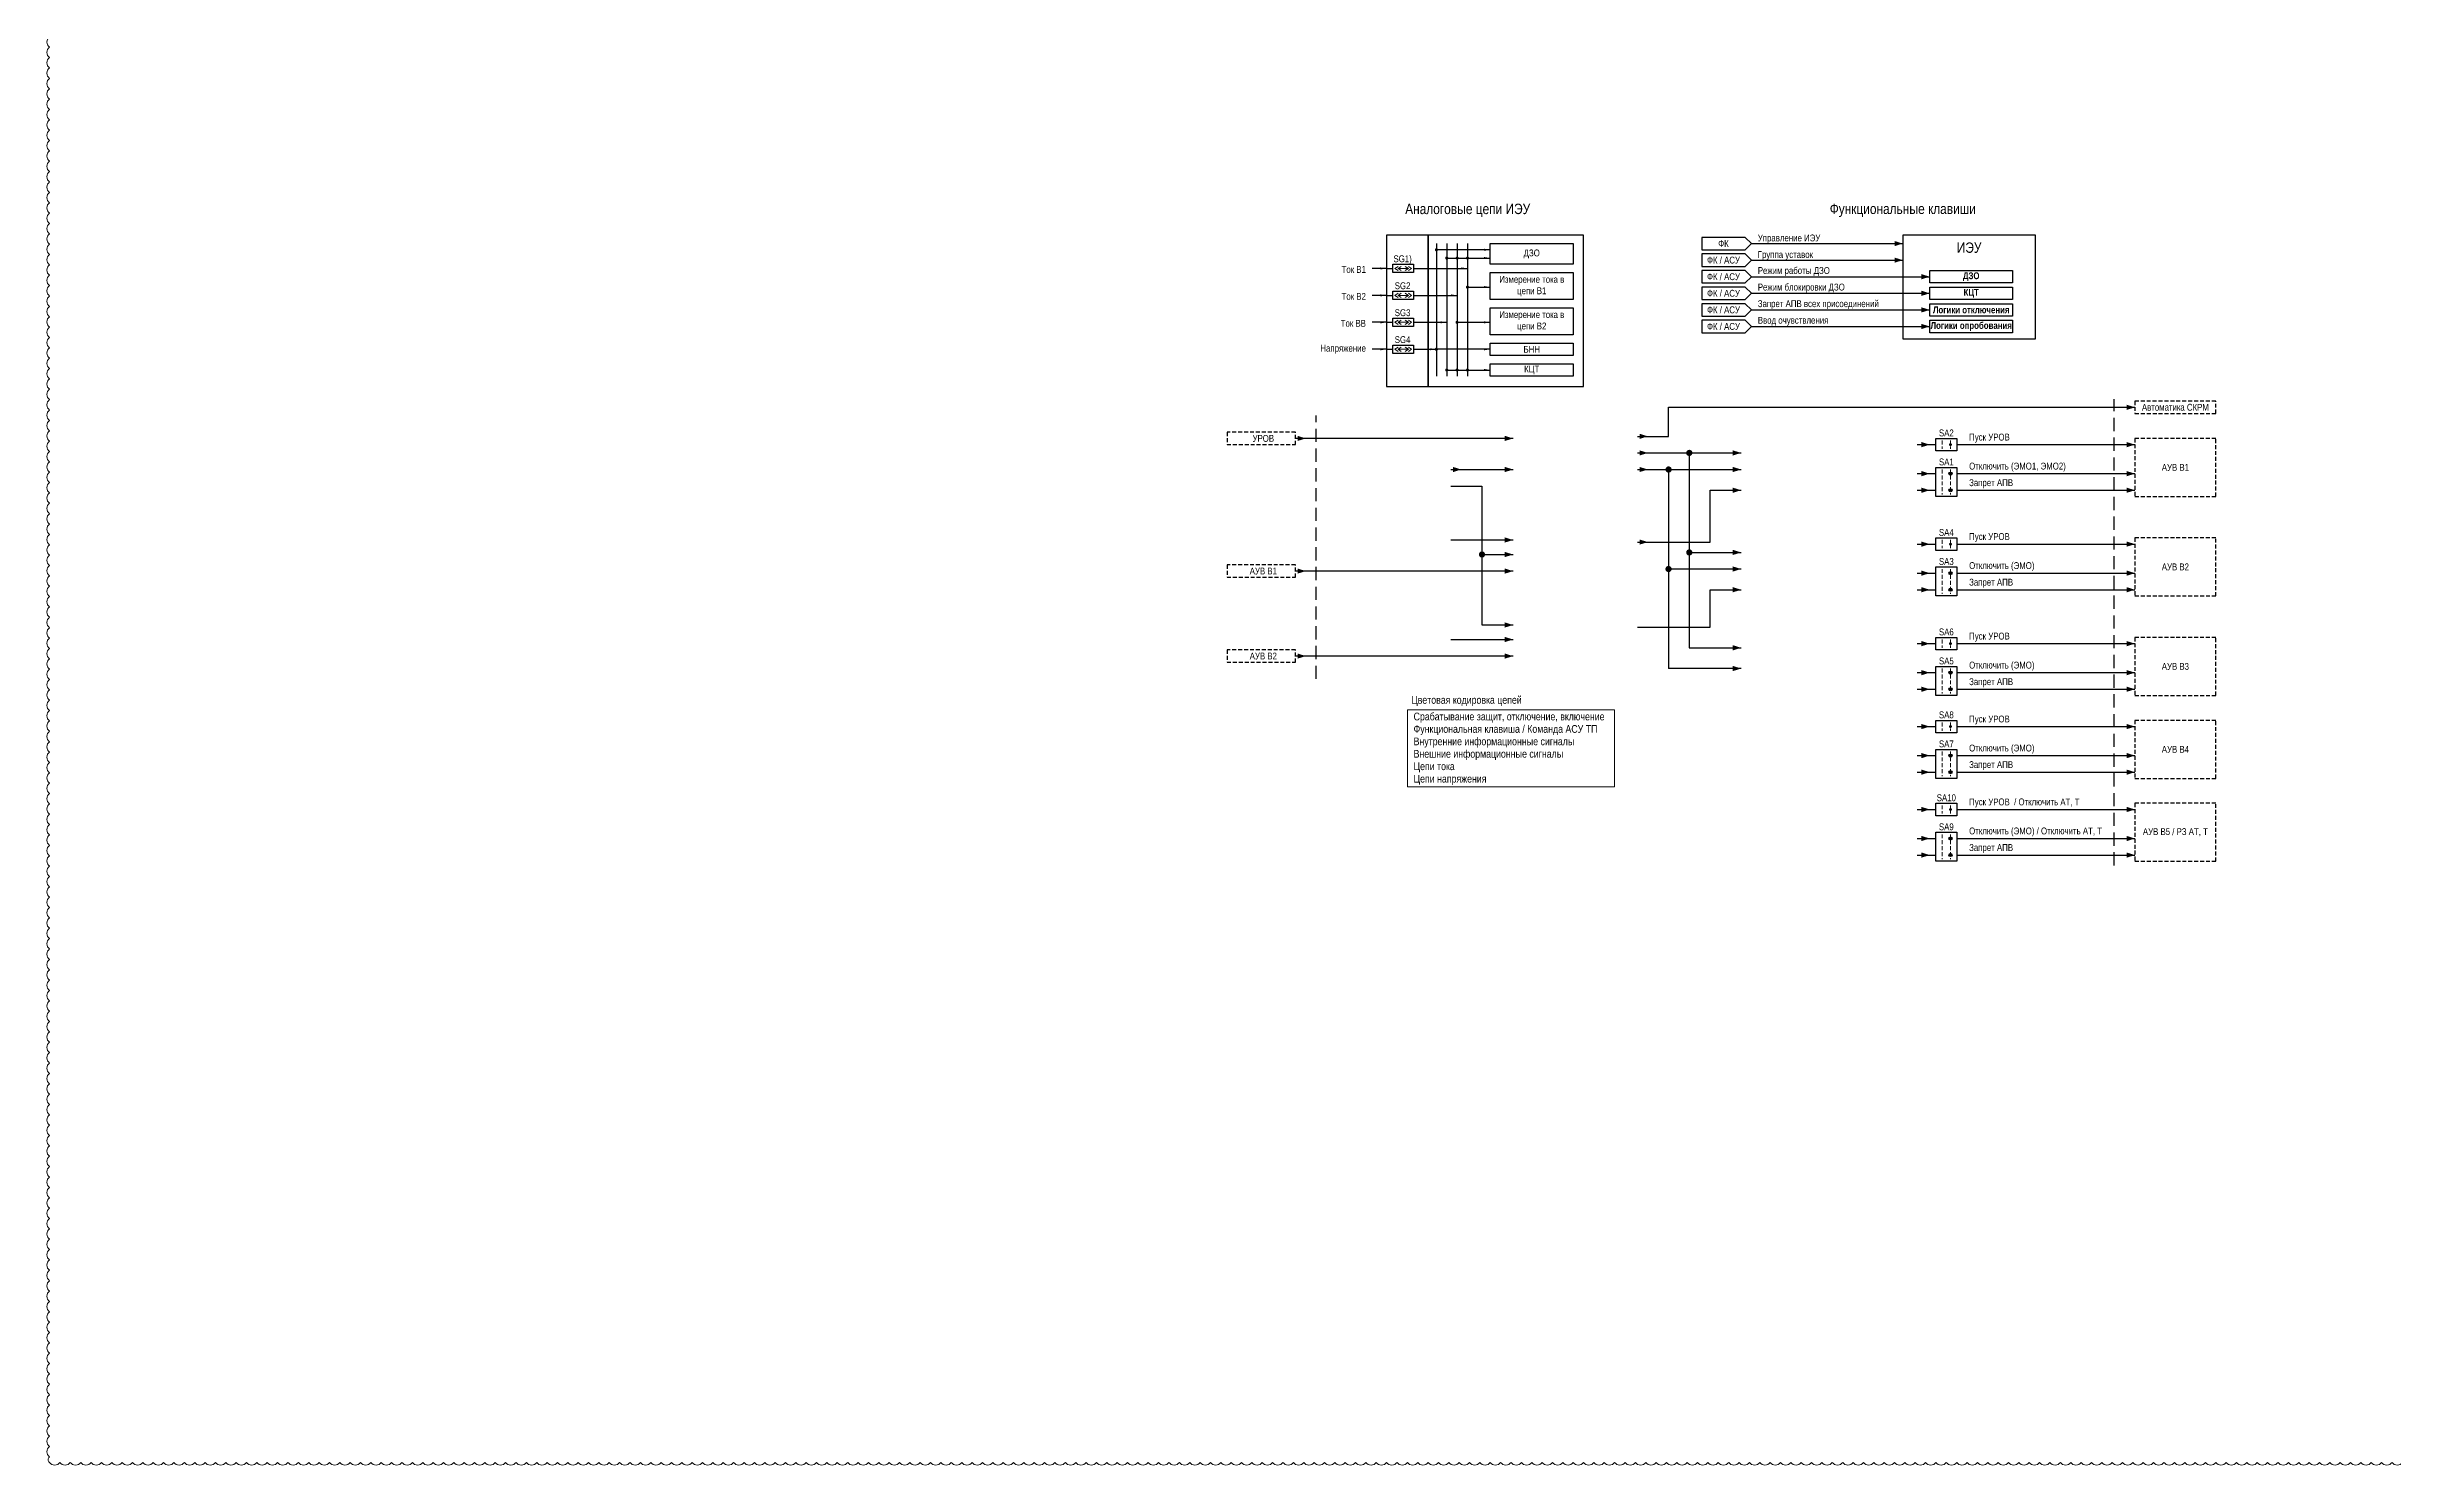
# Model space of a CAD drawing. Header units: millimetres. Extents: x 39198 to 51235, y 3901 to 12197.
# Drawn here: x 40373 to 41505, y 3901 to 4585 of the extents above; entities that cross this region are included whole.
import ezdxf
from ezdxf.enums import TextEntityAlignment as Align

# ---------------------------------------------------------------- set-up
doc = ezdxf.new("R2010")
doc.units = ezdxf.units.MM
doc.linetypes.add('штриховая2', pattern=[9.525, 6.35, -3.175])
doc.layers.add('Непечатный', color=253, linetype='Continuous', lineweight=0, plot=False)
for name, color, linetype, lineweight in [('Основная', 7, 'Continuous', 30), ('Отключение_включение', 1, 'Continuous', 30), ('Тонкая', 7, 'Continuous', 5), ('Цепи внешние', 84, 'Continuous', 30), ('Цепи внутренние', 5, 'Continuous', 30), ('Цепи ТН', 200, 'Continuous', 30), ('Цепи ТТ', 23, 'Continuous', 30), ('Цепь - ФК и АСУ', 132, 'Continuous', 30), ('Штриховая', 7, 'штриховая2', 20)]:
    doc.layers.add(name, color=color, linetype=linetype, lineweight=lineweight)
doc.styles.add('Narrow', font='ARIALN.TTF')

# ---------------------------------------------------------------- blocks, each defined once
blk = doc.blocks.new('Point')
at = {"layer": 'Основная', "color": 0, "const_width": 1.5}
blk.add_lwpolyline([(-0.75, 0, 1), (0.75, 0, 1)], format="xyb", close=True, dxfattribs=at)

msp = doc.modelspace()

# ---------------------------------------------------------------- hatches: boundary and pattern name
at = {"layer": 'Тонкая', "lineweight": 25, "ltscale": 0.25}
h = msp.add_hatch(color=256, dxfattribs=at)
edge = h.paths.add_edge_path()
edge.add_arc((41291, 4393), 0.75, 0, 360)
h = msp.add_hatch(color=256, dxfattribs=at)
edge = h.paths.add_edge_path()
edge.add_arc((41291, 4379), 0.75, 0, 360)
h = msp.add_hatch(color=256, dxfattribs=at)
edge = h.paths.add_edge_path()
edge.add_arc((41291, 4371), 0.75, 0, 360)
h = msp.add_hatch(color=256, dxfattribs=at)
edge = h.paths.add_edge_path()
edge.add_arc((41291, 4345), 0.75, 0, 360)
h = msp.add_hatch(color=256, dxfattribs=at)
edge = h.paths.add_edge_path()
edge.add_arc((41291, 4331), 0.75, 0, 360)
h = msp.add_hatch(color=256, dxfattribs=at)
edge = h.paths.add_edge_path()
edge.add_arc((41291, 4323), 0.75, 0, 360)
h = msp.add_hatch(color=256, dxfattribs=at)
edge = h.paths.add_edge_path()
edge.add_arc((41291, 4297), 0.75, 0, 360)
h = msp.add_hatch(color=256, dxfattribs=at)
edge = h.paths.add_edge_path()
edge.add_arc((41291, 4283), 0.75, 0, 360)
h = msp.add_hatch(color=256, dxfattribs=at)
edge = h.paths.add_edge_path()
edge.add_arc((41291, 4275), 0.75, 0, 360)
h = msp.add_hatch(color=256, dxfattribs=at)
edge = h.paths.add_edge_path()
edge.add_arc((41291, 4257), 0.75, 0, 360)
h = msp.add_hatch(color=256, dxfattribs=at)
edge = h.paths.add_edge_path()
edge.add_arc((41291, 4243), 0.75, 0, 360)
h = msp.add_hatch(color=256, dxfattribs=at)
edge = h.paths.add_edge_path()
edge.add_arc((41291, 4235), 0.75, 0, 360)
h = msp.add_hatch(color=256, dxfattribs=at)
edge = h.paths.add_edge_path()
edge.add_arc((41291, 4217), 0.75, 0, 360)
h = msp.add_hatch(color=256, dxfattribs=at)
edge = h.paths.add_edge_path()
edge.add_arc((41291, 4203), 0.75, 0, 360)
h = msp.add_hatch(color=256, dxfattribs=at)
edge = h.paths.add_edge_path()
edge.add_arc((41291, 4195), 0.75, 0, 360)

# ---------------------------------------------------------------- linework, layer by layer
at = {"layer": 'Непечатный', "color": 1}
msp.add_lwpolyline([(40374, 4589.7, 0.520567), (40374, 4584.7, 0.520567), (40374, 4579.7, 0.520567), (40374, 4574.7, 0.520567), (40374, 4569.7, 0.520567), (40374, 4564.7, 0.520567), (40374, 4559.7, 0.520567), (40374, 4554.7, 0.520567), (40374, 4549.7, 0.520567), (40374, 4544.7, 0.520567), (40374, 4539.7, 0.520567), (40374, 4534.7, 0.520567), (40374, 4529.7, 0.520567), (40374, 4524.7, 0.520567), (40374, 4519.7, 0.520567), (40374, 4514.7, 0.520567), (40374, 4509.7, 0.520567), (40374, 4504.7, 0.520567), (40374, 4499.7, 0.520567), (40374, 4494.7, 0.520567), (40374, 4489.7, 0.520567), (40374, 4484.7, 0.520567), (40374, 4479.7, 0.520567), (40374, 4474.7, 0.520567), (40374, 4469.7, 0.520567), (40374, 4464.7, 0.520567), (40374, 4459.7, 0.520567), (40374, 4454.7, 0.520567), (40374, 4449.7, 0.520567), (40374, 4444.7, 0.520567), (40374, 4439.7, 0.520567), (40374, 4434.7, 0.520567), (40374, 4429.7, 0.520567), (40374, 4424.7, 0.520567), (40374, 4419.7, 0.520567), (40374, 4414.7, 0.520567), (40374, 4409.7, 0.520567), (40374, 4404.7, 0.520567), (40374, 4399.7, 0.520567), (40374, 4394.7, 0.520567), (40374, 4389.7, 0.520567), (40374, 4384.7, 0.520567), (40374, 4379.7, 0.520567), (40374, 4374.7, 0.520567), (40374, 4369.7, 0.520567), (40374, 4364.7, 0.520567), (40374, 4359.7, 0.520567), (40374, 4354.7, 0.520567), (40374, 4349.7, 0.520567), (40374, 4344.7, 0.520567), (40374, 4339.7, 0.520567), (40374, 4334.7, 0.520567), (40374, 4329.7, 0.520567), (40374, 4324.7, 0.520567), (40374, 4319.7, 0.520567), (40374, 4314.7, 0.520567), (40374, 4309.7, 0.520567), (40374, 4304.7, 0.520567), (40374, 4299.7, 0.520567), (40374, 4294.7, 0.520567), (40374, 4289.7, 0.520567), (40374, 4284.7, 0.520567), (40374, 4279.7, 0.520567), (40374, 4274.7, 0.520567), (40374, 4269.7, 0.520567), (40374, 4264.7, 0.520567), (40374, 4259.7, 0.520567), (40374, 4254.7, 0.520567), (40374, 4249.7, 0.520567), (40374, 4244.7, 0.520567), (40374, 4239.7, 0.520567), (40374, 4234.7, 0.520567), (40374, 4229.7, 0.520567), (40374, 4224.7, 0.520567), (40374, 4219.7, 0.520567), (40374, 4214.7, 0.520567), (40374, 4209.7, 0.520567), (40374, 4204.7, 0.520567), (40374, 4199.7, 0.520567), (40374, 4194.7, 0.520567), (40374, 4189.7, 0.520567), (40374, 4184.7, 0.520567), (40374, 4179.7, 0.520567), (40374, 4174.7, 0.520567), (40374, 4169.7, 0.520567), (40374, 4164.7, 0.520567), (40374, 4159.7, 0.520567), (40374, 4154.7, 0.520567), (40374, 4149.7, 0.520567), (40374, 4144.7, 0.520567), (40374, 4139.7, 0.520567), (40374, 4134.7, 0.520567), (40374, 4129.7, 0.520567), (40374, 4124.7, 0.520567), (40374, 4119.7, 0.520567), (40374, 4114.7, 0.520567), (40374, 4109.7, 0.520567), (40374, 4104.7, 0.520567), (40374, 4099.7, 0.520567), (40374, 4094.7, 0.520567), (40374, 4089.7, 0.520567), (40374, 4084.7, 0.520567), (40374, 4079.7, 0.520567), (40374, 4074.7, 0.520567), (40374, 4069.7, 0.520567), (40374, 4064.7, 0.520567), (40374, 4059.7, 0.520567), (40374, 4054.7, 0.520567), (40374, 4049.7, 0.520567), (40374, 4044.7, 0.520567), (40374, 4039.7, 0.520567), (40374, 4034.7, 0.520567), (40374, 4029.7, 0.520567), (40374, 4024.7, 0.520567), (40374, 4019.7, 0.520567), (40374, 4014.7, 0.520567), (40374, 4009.7, 0.520567), (40374, 4004.7, 0.520567), (40374, 3999.7, 0.520567), (40374, 3994.7, 0.520567), (40374, 3989.7, 0.520567), (40374, 3984.7, 0.520567), (40374, 3979.7, 0.520567), (40374, 3974.7, 0.520567), (40374, 3969.7, 0.520567), (40374, 3964.7, 0.520567), (40374, 3959.7, 0.520567), (40374, 3954.7, 0.520567), (40374, 3949.7, 0.520567), (40374, 3944.7, 0.520567), (40374, 3939.7, 0.520567), (40374, 3934.7, 0.520567), (40374, 3929.7, 0.520567), (40374, 3924.7, 0.520567), (40374, 3919.7, 0.520567), (40374, 3914.7, 0.520567), (40374, 3909.7, 0.520567), (40374, 3904.7, 0.520567), (40374, 3902, 0.520567), (40379, 3902, 0.520567), (40384, 3902, 0.520567), (40389, 3902, 0.520567), (40394, 3902, 0.520567), (40399, 3902, 0.520567), (40404, 3902, 0.520567), (40409, 3902, 0.520567), (40414, 3902, 0.520567), (40419, 3902, 0.520567), (40424, 3902, 0.520567), (40429, 3902, 0.520567), (40434, 3902, 0.520567), (40439, 3902, 0.520567), (40444, 3902, 0.520567), (40449, 3902, 0.520567), (40454, 3902, 0.520567), (40459, 3902, 0.520567), (40464, 3902, 0.520567), (40469, 3902, 0.520567), (40474, 3902, 0.520567), (40479, 3902, 0.520567), (40484, 3902, 0.520567), (40489, 3902, 0.520567), (40494, 3902, 0.520567), (40499, 3902, 0.520567), (40504, 3902, 0.520567), (40509, 3902, 0.520567), (40514, 3902, 0.520567), (40519, 3902, 0.520567), (40524, 3902, 0.520567), (40529, 3902, 0.520567), (40534, 3902, 0.520567), (40539, 3902, 0.520567), (40544, 3902, 0.520567), (40549, 3902, 0.520567), (40554, 3902, 0.520567), (40559, 3902, 0.520567), (40564, 3902, 0.520567), (40569, 3902, 0.520567), (40574, 3902, 0.520567), (40579, 3902, 0.520567), (40584, 3902, 0.520567), (40589, 3902, 0.520567), (40594, 3902, 0.520567), (40599, 3902, 0.520567), (40604, 3902, 0.520567), (40609, 3902, 0.520567), (40614, 3902, 0.520567), (40619, 3902, 0.520567), (40624, 3902, 0.520567), (40629, 3902, 0.520567), (40634, 3902, 0.520567), (40639, 3902, 0.520567), (40644, 3902, 0.520567), (40649, 3902, 0.520567), (40654, 3902, 0.520567), (40659, 3902, 0.520567), (40664, 3902, 0.520567), (40669, 3902, 0.520567), (40674, 3902, 0.520567), (40679, 3902, 0.520567), (40684, 3902, 0.520567), (40689, 3902, 0.520567), (40694, 3902, 0.520567), (40699, 3902, 0.520567), (40704, 3902, 0.520567), (40709, 3902, 0.520567), (40714, 3902, 0.520567), (40719, 3902, 0.520567), (40724, 3902, 0.520567), (40729, 3902, 0.520567), (40734, 3902, 0.520567), (40739, 3902, 0.520567), (40744, 3902, 0.520567), (40749, 3902, 0.520567), (40754, 3902, 0.520567), (40759, 3902, 0.520567), (40764, 3902, 0.520567), (40769, 3902, 0.520567), (40774, 3902, 0.520567), (40779, 3902, 0.520567), (40784, 3902, 0.520567), (40789, 3902, 0.520567), (40794, 3902, 0.520567), (40799, 3902, 0.520567), (40804, 3902, 0.520567), (40809, 3902, 0.520567), (40814, 3902, 0.520567), (40819, 3902, 0.520567), (40824, 3902, 0.520567), (40829, 3902, 0.520567), (40834, 3902, 0.520567), (40839, 3902, 0.520567), (40844, 3902, 0.520567), (40849, 3902, 0.520567), (40854, 3902, 0.520567), (40859, 3902, 0.520567), (40864, 3902, 0.520567), (40869, 3902, 0.520567), (40874, 3902, 0.520567), (40879, 3902, 0.520567), (40884, 3902, 0.520567), (40889, 3902, 0.520567), (40894, 3902, 0.520567), (40899, 3902, 0.520567), (40904, 3902, 0.520567), (40909, 3902, 0.520567), (40914, 3902, 0.520567), (40919, 3902, 0.520567), (40924, 3902, 0.520567), (40929, 3902, 0.520567), (40934, 3902, 0.520567), (40939, 3902, 0.520567), (40944, 3902, 0.520567), (40949, 3902, 0.520567), (40954, 3902, 0.520567), (40959, 3902, 0.520567), (40964, 3902, 0.520567), (40969, 3902, 0.520567), (40974, 3902, 0.520567), (40979, 3902, 0.520567), (40984, 3902, 0.520567), (40989, 3902, 0.520567), (40994, 3902, 0.520567), (40999, 3902, 0.520567), (41004, 3902, 0.520567), (41009, 3902, 0.520567), (41014, 3902, 0.520567), (41019, 3902, 0.520567), (41024, 3902, 0.520567), (41029, 3902, 0.520567), (41034, 3902, 0.520567), (41039, 3902, 0.520567), (41044, 3902, 0.520567), (41049, 3902, 0.520567), (41054, 3902, 0.520567), (41059, 3902, 0.520567), (41064, 3902, 0.520567), (41069, 3902, 0.520567), (41074, 3902, 0.520567), (41079, 3902, 0.520567), (41084, 3902, 0.520567), (41089, 3902, 0.520567), (41094, 3902, 0.520567), (41099, 3902, 0.520567), (41104, 3902, 0.520567), (41109, 3902, 0.520567), (41114, 3902, 0.520567), (41119, 3902, 0.520567), (41124, 3902, 0.520567), (41129, 3902, 0.520567), (41134, 3902, 0.520567), (41139, 3902, 0.520567), (41144, 3902, 0.520567), (41149, 3902, 0.520567), (41154, 3902, 0.520567), (41159, 3902, 0.520567), (41164, 3902, 0.520567), (41169, 3902, 0.520567), (41174, 3902, 0.520567), (41179, 3902, 0.520567), (41184, 3902, 0.520567), (41189, 3902, 0.520567), (41194, 3902, 0.520567), (41199, 3902, 0.520567), (41204, 3902, 0.520567), (41209, 3902, 0.520567), (41214, 3902, 0.520567), (41219, 3902, 0.520567), (41224, 3902, 0.520567), (41229, 3902, 0.520567), (41234, 3902, 0.520567), (41239, 3902, 0.520567), (41244, 3902, 0.520567), (41249, 3902, 0.520567), (41254, 3902, 0.520567), (41259, 3902, 0.520567), (41264, 3902, 0.520567), (41269, 3902, 0.520567), (41274, 3902, 0.520567), (41279, 3902, 0.520567), (41284, 3902, 0.520567), (41289, 3902, 0.520567), (41294, 3902, 0.520567), (41299, 3902, 0.520567), (41304, 3902, 0.520567), (41309, 3902, 0.520567), (41314, 3902, 0.520567), (41319, 3902, 0.520567), (41324, 3902, 0.520567), (41329, 3902, 0.520567), (41334, 3902, 0.520567), (41339, 3902, 0.520567), (41344, 3902, 0.520567), (41349, 3902, 0.520567), (41354, 3902, 0.520567), (41359, 3902, 0.520567), (41364, 3902, 0.520567), (41369, 3902, 0.520567), (41374, 3902, 0.520567), (41379, 3902, 0.520567), (41384, 3902, 0.520567), (41389, 3902, 0.520567), (41394, 3902, 0.520567), (41399, 3902, 0.520567), (41404, 3902, 0.520567), (41409, 3902, 0.520567), (41414, 3902, 0.520567), (41419, 3902, 0.520567), (41424, 3902, 0.520567), (41429, 3902, 0.520567), (41434, 3902, 0.520567), (41439, 3902, 0.520567), (41444, 3902, 0.520567), (41449, 3902, 0.520567), (41454, 3902, 0.520567), (41459, 3902, 0.520567), (41464, 3902, 0.520567), (41469, 3902, 0.520567), (41474, 3902, 0.520567), (41479, 3902, 0.520567), (41484, 3902, 0.520567), (41489, 3902, 0.520567), (41494, 3902, 0.520567), (41499, 3902, 0.520567), (41504, 3902, 0.520567), (41509, 3902, 0.520567)], format="xyb", dxfattribs=at)
at = {"layer": 'Основная'}
for points in [[(41039, 4494), (41019, 4494), (41019, 4421), (41039, 4421)], [(41114, 4494), (41039, 4494), (41039, 4421), (41114, 4421)], [(41069, 4490), (41109, 4490), (41109, 4480), (41069, 4480)], [(41022, 4480), (41032, 4480), (41032, 4476), (41022, 4476)], [(41069, 4476), (41109, 4476), (41109, 4463), (41069, 4463)], [(41281, 4477), (41321, 4477), (41321, 4471), (41281, 4471)], [(41022, 4467), (41032, 4467), (41032, 4463), (41022, 4463)], [(41281, 4469), (41321, 4469), (41321, 4463), (41281, 4463)], [(41281, 4461), (41321, 4461), (41321, 4455), (41281, 4455)], [(41022, 4454), (41032, 4454), (41032, 4450), (41022, 4450)], [(41069, 4459), (41109, 4459), (41109, 4446), (41069, 4446)], [(41281, 4453), (41321, 4453), (41321, 4447), (41281, 4447)], [(41022, 4441), (41032, 4441), (41032, 4437), (41022, 4437)], [(41069, 4442), (41109, 4442), (41109, 4436), (41069, 4436)], [(41069, 4432), (41109, 4432), (41109, 4426), (41069, 4426)], [(41284, 4396), (41294, 4396), (41294, 4390), (41284, 4390)], [(41284, 4382), (41294, 4382), (41294, 4368), (41284, 4368)], [(41284, 4348), (41294, 4348), (41294, 4342), (41284, 4342)], [(41284, 4334), (41294, 4334), (41294, 4320), (41284, 4320)], [(41284, 4300), (41294, 4300), (41294, 4294), (41284, 4294)], [(41284, 4286), (41294, 4286), (41294, 4272), (41284, 4272)], [(41284, 4260), (41294, 4260), (41294, 4254), (41284, 4254)], [(41284, 4246), (41294, 4246), (41294, 4232), (41284, 4232)], [(41284, 4220), (41294, 4220), (41294, 4214), (41284, 4214)], [(41284, 4206), (41294, 4206), (41294, 4192), (41284, 4192)]]:
    msp.add_lwpolyline(points, close=True, dxfattribs=at)
at = {"layer": 'Основная', "ltscale": 0.3}
msp.add_lwpolyline([(41268, 4444), (41332, 4444), (41332, 4494), (41268, 4494)], close=True, dxfattribs=at)
at = {"layer": 'Отключение_включение'}
for p, q in [((41050, 4381), (41080, 4381)), ((41140, 4389), (41190, 4389)), ((41140, 4346), (41175, 4346)), ((41140, 4305), (41175, 4305))]:
    msp.add_line(p, q, dxfattribs=at)
at = {"layer": 'Отключение_включение', "ltscale": 0.3}
for p, q in [((41275, 4379), (41284, 4379)), ((41294, 4379), (41380, 4379)), ((41275, 4331), (41284, 4331)), ((41294, 4331), (41380, 4331)), ((41275, 4283), (41284, 4283)), ((41294, 4283), (41380, 4283)), ((41275, 4243), (41284, 4243)), ((41294, 4243), (41380, 4243)), ((41275, 4203), (41284, 4203)), ((41294, 4203), (41380, 4203))]:
    msp.add_line(p, q, dxfattribs=at)
at = {"layer": 'Отключение_включение'}
for points in [[(40980, 4396, 0, 2.5, 0), (40976, 4396, 0, 0, 0)], [(41080, 4396, 0, 2.5, 0), (41076, 4396, 0, 0, 0)], [(41055, 4381, 0, 2.5, 0), (41051, 4381, 0, 0, 0)], [(41080, 4381, 0, 2.5, 0), (41076, 4381, 0, 0, 0)], [(41145, 4389, 0, 2.5, 0), (41141, 4389, 0, 0, 0)], [(41190, 4389, 0, 2.5, 0), (41186, 4389, 0, 0, 0)], [(41190, 4371, 0, 2.5, 0), (41186, 4371, 0, 0, 0)], [(41145, 4346, 0, 2.5, 0), (41141, 4346, 0, 0, 0)], [(41190, 4341, 0, 2.5, 0), (41186, 4341, 0, 0, 0)], [(41190, 4323, 0, 2.5, 0), (41186, 4323, 0, 0, 0)], [(41190, 4295, 0, 2.5, 0), (41186, 4295, 0, 0, 0)]]:
    msp.add_lwpolyline(points, format="xyseb", dxfattribs=at)
for points in [[(41080, 4396), (40975, 4396)], [(41165, 4389), (41165, 4295)], [(41175, 4346), (41175, 4371)], [(41175, 4371), (41190, 4371)], [(41165, 4341), (41190, 4341)], [(41175, 4305), (41175, 4323)], [(41175, 4323), (41190, 4323)], [(41165, 4295), (41190, 4295)]]:
    msp.add_lwpolyline(points, dxfattribs=at)
at = {"layer": 'Отключение_включение', "ltscale": 0.3}
for points in [[(41281, 4379, 0, 2.5, 0), (41277, 4379, 0, 0, 0)], [(41380, 4379, 0, 2.5, 0), (41376, 4379, 0, 0, 0)], [(41281, 4331, 0, 2.5, 0), (41277, 4331, 0, 0, 0)], [(41380, 4331, 0, 2.5, 0), (41376, 4331, 0, 0, 0)], [(41281, 4283, 0, 2.5, 0), (41277, 4283, 0, 0, 0)], [(41380, 4283, 0, 2.5, 0), (41376, 4283, 0, 0, 0)], [(41281, 4243, 0, 2.5, 0), (41277, 4243, 0, 0, 0)], [(41380, 4243, 0, 2.5, 0), (41376, 4243, 0, 0, 0)], [(41281, 4203, 0, 2.5, 0), (41277, 4203, 0, 0, 0)], [(41380, 4203, 0, 2.5, 0), (41376, 4203, 0, 0, 0)]]:
    msp.add_lwpolyline(points, format="xyseb", dxfattribs=at)
at = {"layer": 'Тонкая', "ltscale": 0.25}
for p, q in [((41023, 4478), (41024.5, 4479)), ((41024.5, 4477), (41023, 4478)), ((41024.5, 4478), (41026, 4479)), ((41026, 4477), (41024.5, 4478)), ((41029.5, 4478), (41028, 4479)), ((41028, 4477), (41029.5, 4478)), ((41031, 4478), (41029.5, 4479)), ((41029.5, 4477), (41031, 4478)), ((41023, 4465), (41024.5, 4466)), ((41024.5, 4464), (41023, 4465)), ((41024.5, 4465), (41026, 4466)), ((41026, 4464), (41024.5, 4465)), ((41029.5, 4465), (41028, 4466)), ((41028, 4464), (41029.5, 4465)), ((41031, 4465), (41029.5, 4466)), ((41029.5, 4464), (41031, 4465)), ((41023, 4452), (41024.5, 4453)), ((41024.5, 4451), (41023, 4452)), ((41024.5, 4452), (41026, 4453)), ((41026, 4451), (41024.5, 4452)), ((41029.5, 4452), (41028, 4453)), ((41028, 4451), (41029.5, 4452)), ((41031, 4452), (41029.5, 4453)), ((41029.5, 4451), (41031, 4452)), ((41023, 4439), (41024.5, 4440)), ((41024.5, 4438), (41023, 4439)), ((41024.5, 4439), (41026, 4440)), ((41026, 4438), (41024.5, 4439)), ((41029.5, 4439), (41028, 4440)), ((41028, 4438), (41029.5, 4439)), ((41031, 4439), (41029.5, 4440)), ((41029.5, 4438), (41031, 4439))]:
    msp.add_line(p, q, dxfattribs=at)
at = {"layer": 'Тонкая'}
for p, q in [((41029.5, 4478), (41024.5, 4478)), ((41029.5, 4465), (41024.5, 4465)), ((41029.5, 4452), (41024.5, 4452)), ((41029.5, 4439), (41024.5, 4439))]:
    msp.add_line(p, q, dxfattribs=at)
at = {"layer": 'Тонкая', "ltscale": 0.3}
msp.add_lwpolyline([(41029, 4265), (41129, 4265), (41129, 4228), (41029, 4228)], close=True, dxfattribs=at)
at = {"layer": 'Тонкая', "lineweight": 25, "ltscale": 0.25}
for centre in [(41291, 4379), (41291, 4371), (41291, 4331), (41291, 4323), (41291, 4283), (41291, 4275), (41291, 4243), (41291, 4235), (41291, 4203), (41291, 4195)]:
    msp.add_circle(centre, 0.75, dxfattribs=at)
at = {"layer": 'Цепи внешние'}
for p, q in [((41275, 4393), (41284, 4393)), ((41294, 4393), (41380, 4393)), ((41275, 4345), (41284, 4345)), ((41294, 4345), (41380, 4345)), ((41275, 4297), (41284, 4297)), ((41294, 4297), (41380, 4297)), ((41275, 4257), (41284, 4257)), ((41294, 4257), (41380, 4257)), ((41275, 4217), (41284, 4217)), ((41294, 4217), (41380, 4217))]:
    msp.add_line(p, q, dxfattribs=at)
at = {"layer": 'Цепи внешние', "ltscale": 0.3}
for p, q in [((41275, 4371), (41284, 4371)), ((41294, 4371), (41380, 4371)), ((41275, 4323), (41284, 4323)), ((41294, 4323), (41380, 4323)), ((41275, 4275), (41284, 4275)), ((41294, 4275), (41380, 4275)), ((41275, 4235), (41284, 4235)), ((41294, 4235), (41380, 4235)), ((41275, 4195), (41284, 4195)), ((41294, 4195), (41380, 4195))]:
    msp.add_line(p, q, dxfattribs=at)
at = {"layer": 'Цепи внешние'}
for points in [[(41155, 4397), (41155, 4411)], [(41155, 4411), (41380, 4411)], [(41140, 4397), (41155, 4397)]]:
    msp.add_lwpolyline(points, dxfattribs=at)
for points in [[(41380, 4411, 0, 2.5, 0), (41376, 4411, 0, 0, 0)], [(41281, 4393, 0, 2.5, 0), (41277, 4393, 0, 0, 0)], [(41380, 4393, 0, 2.5, 0), (41376, 4393, 0, 0, 0)], [(41281, 4345, 0, 2.5, 0), (41277, 4345, 0, 0, 0)], [(41380, 4345, 0, 2.5, 0), (41376, 4345, 0, 0, 0)], [(41281, 4297, 0, 2.5, 0), (41277, 4297, 0, 0, 0)], [(41380, 4297, 0, 2.5, 0), (41376, 4297, 0, 0, 0)], [(41281, 4257, 0, 2.5, 0), (41277, 4257, 0, 0, 0)], [(41380, 4257, 0, 2.5, 0), (41376, 4257, 0, 0, 0)], [(41281, 4217, 0, 2.5, 0), (41277, 4217, 0, 0, 0)], [(41380, 4217, 0, 2.5, 0), (41376, 4217, 0, 0, 0)]]:
    msp.add_lwpolyline(points, format="xyseb", dxfattribs=at)
at = {"layer": 'Цепи внешние', "linetype": 'штриховая2', "ltscale": 0.3}
for points in [[(41419, 4414), (41380, 4414), (41380, 4408), (41419, 4408)], [(40975, 4399), (40942, 4399), (40942, 4393), (40975, 4393)], [(41419, 4396), (41380, 4396), (41380, 4368), (41419, 4368)], [(41419, 4348), (41380, 4348), (41380, 4320), (41419, 4320)], [(40975, 4335), (40942, 4335), (40942, 4329), (40975, 4329)], [(40975, 4294), (40942, 4294), (40942, 4288), (40975, 4288)], [(41419, 4300), (41380, 4300), (41380, 4272), (41419, 4272)], [(41419, 4260), (41380, 4260), (41380, 4232), (41419, 4232)], [(41419, 4220), (41380, 4220), (41380, 4192), (41419, 4192)]]:
    msp.add_lwpolyline(points, close=True, dxfattribs=at)
at = {"layer": 'Цепи внешние', "ltscale": 0.3}
for points in [[(41145, 4397, 0, 2.5, 0), (41141, 4397, 0, 0, 0)], [(41281, 4371, 0, 2.5, 0), (41277, 4371, 0, 0, 0)], [(41380, 4371, 0, 2.5, 0), (41376, 4371, 0, 0, 0)], [(40980, 4332, 0, 2.5, 0), (40976, 4332, 0, 0, 0)], [(41080, 4332, 0, 2.5, 0), (41076, 4332, 0, 0, 0)], [(41281, 4323, 0, 2.5, 0), (41277, 4323, 0, 0, 0)], [(41380, 4323, 0, 2.5, 0), (41376, 4323, 0, 0, 0)], [(40980, 4291, 0, 2.5, 0), (40976, 4291, 0, 0, 0)], [(41080, 4291, 0, 2.5, 0), (41076, 4291, 0, 0, 0)], [(41281, 4275, 0, 2.5, 0), (41277, 4275, 0, 0, 0)], [(41380, 4275, 0, 2.5, 0), (41376, 4275, 0, 0, 0)], [(41281, 4235, 0, 2.5, 0), (41277, 4235, 0, 0, 0)], [(41380, 4235, 0, 2.5, 0), (41376, 4235, 0, 0, 0)], [(41281, 4195, 0, 2.5, 0), (41277, 4195, 0, 0, 0)], [(41380, 4195, 0, 2.5, 0), (41376, 4195, 0, 0, 0)]]:
    msp.add_lwpolyline(points, format="xyseb", dxfattribs=at)
for points in [[(41080, 4332), (40975, 4332)], [(41080, 4291), (40975, 4291)]]:
    msp.add_lwpolyline(points, dxfattribs=at)
at = {"layer": 'Цепи внутренние'}
msp.add_line((41140, 4381), (41190, 4381), dxfattribs=at)
at = {"layer": 'Цепи внутренние', "ltscale": 0.3}
for p, q in [((41050, 4373), (41065, 4373)), ((41065, 4373), (41065, 4306)), ((41050, 4347), (41080, 4347)), ((41065, 4340), (41080, 4340)), ((41065, 4306), (41080, 4306)), ((41050, 4299), (41080, 4299))]:
    msp.add_line(p, q, dxfattribs=at)
at = {"layer": 'Цепи внутренние', "linetype": 'штриховая2'}
for points in [[(41370, 4190), (41370, 4415)], [(40985, 4280), (40985, 4407)]]:
    msp.add_lwpolyline(points, dxfattribs=at)
at = {"layer": 'Цепи внутренние'}
for points in [[(41145, 4381, 0, 2.5, 0), (41141, 4381, 0, 0, 0)], [(41190, 4381, 0, 2.5, 0), (41186, 4381, 0, 0, 0)], [(41190, 4333, 0, 2.5, 0), (41186, 4333, 0, 0, 0)], [(41190, 4285, 0, 2.5, 0), (41186, 4285, 0, 0, 0)]]:
    msp.add_lwpolyline(points, format="xyseb", dxfattribs=at)
for points in [[(41155, 4381), (41155, 4285)], [(41190, 4333), (41155, 4333)], [(41190, 4285), (41155, 4285)]]:
    msp.add_lwpolyline(points, dxfattribs=at)
at = {"layer": 'Цепи внутренние', "ltscale": 0.3}
for points in [[(41080, 4347, 0, 2.5, 0), (41076, 4347, 0, 0, 0)], [(41080, 4340, 0, 2.5, 0), (41076, 4340, 0, 0, 0)], [(41080, 4306, 0, 2.5, 0), (41076, 4306, 0, 0, 0)], [(41080, 4299, 0, 2.5, 0), (41076, 4299, 0, 0, 0)]]:
    msp.add_lwpolyline(points, format="xyseb", dxfattribs=at)
at = {"layer": 'Цепи ТН'}
for p, q in [((41069, 4487), (41043, 4487)), ((41032, 4439), (41043, 4439)), ((41069, 4439), (41043, 4439))]:
    msp.add_line(p, q, dxfattribs=at)
for points in [[(41043, 4490), (41043, 4426)], [(41019, 4439), (41012, 4439)], [(41019, 4439), (41022, 4439)]]:
    msp.add_lwpolyline(points, dxfattribs=at)
for points in [[(41069, 4487, 0, 1, 0), (41066, 4487, 0, 0, 0)], [(41019, 4439, 0, 1, 0), (41016, 4439, 0, 0, 0)], [(41043, 4439, 0, 1, 0), (41040, 4439, 0, 0, 0)], [(41069, 4439, 0, 1, 0), (41066, 4439, 0, 0, 0)]]:
    msp.add_lwpolyline(points, format="xyseb", dxfattribs=at)
at = {"layer": 'Цепи ТТ', "ltscale": 0.3}
msp.add_line((41032, 4465), (41053, 4465), dxfattribs=at)
at = {"layer": 'Цепи ТТ'}
msp.add_lwpolyline([(41048, 4490), (41048, 4426)], dxfattribs=at)
at = {"layer": 'Цепи ТТ', "ltscale": 0.3}
for points in [[(41048, 4483), (41069, 4483)], [(41053, 4490), (41053, 4426)], [(41058, 4490), (41058, 4426)], [(41019, 4478), (41012, 4478)], [(41019, 4478), (41022, 4478)], [(41032, 4478), (41058, 4478)], [(41019, 4465), (41012, 4465)], [(41019, 4465), (41022, 4465)], [(41058, 4469), (41069, 4469)], [(41019, 4452), (41012, 4452)], [(41019, 4452), (41022, 4452)], [(41032, 4452), (41048, 4452)], [(41053, 4452), (41069, 4452)], [(41048, 4429), (41069, 4429)]]:
    msp.add_lwpolyline(points, dxfattribs=at)
at = {"layer": 'Цепи ТТ'}
for points in [[(41069, 4483, 0, 1, 0), (41066, 4483, 0, 0, 0)], [(41019, 4478, 0, 1, 0), (41016, 4478, 0, 0, 0)], [(41058, 4478, 0, 1, 0), (41055, 4478, 0, 0, 0)], [(41019, 4465, 0, 1, 0), (41016, 4465, 0, 0, 0)], [(41053, 4465, 0, 1, 0), (41050, 4465, 0, 0, 0)], [(41069, 4469, 0, 1, 0), (41066, 4469, 0, 0, 0)], [(41019, 4452, 0, 1, 0), (41016, 4452, 0, 0, 0)], [(41048, 4452, 0, 1, 0), (41045, 4452, 0, 0, 0)], [(41069, 4452, 0, 1, 0), (41066, 4452, 0, 0, 0)], [(41069, 4429, 0, 1, 0), (41066, 4429, 0, 0, 0)]]:
    msp.add_lwpolyline(points, format="xyseb", dxfattribs=at)
at = {"layer": 'Цепь - ФК и АСУ', "ltscale": 0.3}
for points in [[(41195, 4490), (41192, 4493), (41171, 4493), (41171, 4487), (41192, 4487), (41195, 4490)], [(41195, 4482), (41192, 4485), (41171, 4485), (41171, 4479), (41192, 4479), (41195, 4482)], [(41195, 4474), (41192, 4477), (41171, 4477), (41171, 4471), (41192, 4471), (41195, 4474)], [(41195, 4466), (41192, 4469), (41171, 4469), (41171, 4463), (41192, 4463), (41195, 4466)], [(41195, 4458), (41192, 4461), (41171, 4461), (41171, 4455), (41192, 4455), (41195, 4458)], [(41195, 4450), (41192, 4453), (41171, 4453), (41171, 4447), (41192, 4447), (41195, 4450)]]:
    msp.add_lwpolyline(points, dxfattribs=at)
at = {"layer": 'Цепь - ФК и АСУ'}
for points in [[(41195, 4490), (41268, 4490)], [(41195, 4482), (41268, 4482)], [(41195, 4474), (41281, 4474), (41281, 4474), (41281, 4474)], [(41195, 4466), (41281, 4466), (41281, 4466), (41281, 4466)], [(41195, 4458), (41281, 4458), (41281, 4458), (41281, 4458)], [(41195, 4450), (41281, 4450), (41281, 4450), (41281, 4450)]]:
    msp.add_lwpolyline(points, dxfattribs=at)
at = {"layer": 'Цепь - ФК и АСУ', "ltscale": 0.3}
for points in [[(41268, 4490, 0, 2.5, 0), (41264, 4490, 0, 0, 0)], [(41268, 4482, 0, 2.5, 0), (41264, 4482, 0, 0, 0)], [(41281, 4474, 0, 2.5, 0), (41277, 4474, 0, 0, 0)], [(41281, 4466, 0, 2.5, 0), (41277, 4466, 0, 0, 0)], [(41281, 4458, 0, 2.5, 0), (41277, 4458, 0, 0, 0)], [(41281, 4450, 0, 2.5, 0), (41277, 4450, 0, 0, 0)]]:
    msp.add_lwpolyline(points, format="xyseb", dxfattribs=at)
at = {"layer": 'Штриховая', "ltscale": 0.3}
for p, q in [((41287, 4395), (41287, 4391)), ((41291, 4395), (41291, 4391)), ((41287, 4381), (41287, 4369)), ((41291, 4381), (41291, 4369)), ((41287, 4347), (41287, 4343)), ((41291, 4347), (41291, 4343)), ((41287, 4333), (41287, 4321)), ((41291, 4333), (41291, 4321)), ((41287, 4299), (41287, 4295)), ((41291, 4299), (41291, 4295)), ((41287, 4285), (41287, 4273)), ((41291, 4285), (41291, 4273)), ((41287, 4259), (41287, 4255)), ((41291, 4259), (41291, 4255)), ((41287, 4245), (41287, 4233)), ((41291, 4245), (41291, 4233)), ((41287, 4219), (41287, 4215)), ((41291, 4219), (41291, 4215)), ((41287, 4205), (41287, 4193)), ((41291, 4205), (41291, 4193))]:
    msp.add_line(p, q, dxfattribs=at)

# ---------------------------------------------------------------- block references
at = {"layer": 'Отключение_включение', "ltscale": 0.3}
for p in [(41165, 4389), (41165, 4341)]:
    msp.add_blockref('Point', p, dxfattribs=at)
at = {"layer": 'Цепи внутренние', "ltscale": 0.3}
for p in [(41155, 4381), (41065, 4340), (41155, 4333)]:
    msp.add_blockref('Point', p, dxfattribs=at)
at = {"layer": 'Цепи ТН', "xscale": 0.5, "yscale": 0.5, "zscale": 0.5}
for p in [(41043, 4487), (41043, 4439)]:
    msp.add_blockref('Point', p, dxfattribs=at)
at = {"layer": 'Цепи ТТ', "xscale": 0.5, "yscale": 0.5, "zscale": 0.5}
for p in [(41048, 4483), (41053, 4483), (41058, 4483), (41058, 4469), (41053, 4452), (41048, 4429), (41053, 4429), (41058, 4429)]:
    msp.add_blockref('Point', p, dxfattribs=at)

# ---------------------------------------------------------------- texts
at = {"layer": 'Основная', "style": 'Narrow'}
for s, height, p in [('SG1)', 3.3, (41026.7, 4481)), ('SG2', 3.3, (41026.7, 4468)), ('SG3', 3.3, (41026.7, 4455)), ('SG4', 3.3, (41026.7, 4442)), ('SA2', 3.3, (41289, 4397)), ('SA1', 3.3, (41289, 4383)), ('SA4', 3.3, (41289, 4349)), ('SA3', 3.3, (41289, 4335)), ('SA6', 3.3, (41289, 4301)), ('SA5', 3.3, (41289, 4287)), ('Цветовая кодировка цепей', 3.7, (41057.5, 4268)), ('SA8', 3.3, (41289, 4261)), ('SA7', 3.3, (41289, 4247)), ('SA10', 3.3, (41289, 4221)), ('SA9', 3.3, (41289, 4207))]:
    msp.add_text(s, height=height, dxfattribs=at).set_placement(p, align=Align.CENTER)
for s, insert, char_height, width, attachment_point in [('Аналоговые цепи ИЭУ', (41058.1, 4506), 5, 144.115, 5), ('Функциональные клавиши', (41268, 4506), 5, 188.231, 5), (' Управление ИЭУ', (41197, 4492.2), 3.3, 71.498, 4), ('ДЗО', (41089, 4485), 3.3, 40, 5), ('ФК / АСУ', (41181.5, 4482), 3.3, 21, 5), ('ФК', (41181.5, 4490), 3.3, 21, 5), (' Группа уставок', (41197, 4484.2), 3.3, 71, 4), ('ИЭУ', (41300, 4488), 5, 64, 5), ('Ток В1', (41009, 4477.5), 3.3, 77.842, 6), ('{\\C0;Измерение }тока в цепи В1', (41089, 4469.5), 3.3, 40, 5), ('ФК / АСУ', (41181.5, 4474), 3.3, 21, 5), (' Режим работы ДЗО', (41197, 4476.5), 3.3, 71.498, 4), (' Режим блокировки ДЗО', (41197, 4468.5), 3.3, 99.31, 4), ('{\\fArial Narrow|b1|i0|c204|p34;\\C0;ДЗО}', (41301, 4474), 3.3, 40, 5), ('Ток В2', (41009, 4464.5), 3.3, 77.842, 6), ('ФК / АСУ', (41181.5, 4466), 3.3, 21, 5), ('ФК / АСУ', (41181.5, 4458), 3.3, 21, 5), (' Запрет АПВ всех присоединений', (41197, 4460.5), 3.3, 71.498, 4), ('{\\fArial Narrow|b1|i0|c204|p34;\\C0;Логики отключения}', (41301, 4458), 3.3, 40, 5), ('{\\fArial Narrow|b1|i0|c204|p34;\\C0;КЦТ}', (41301, 4466), 3.3, 40, 5), ('Ток ВВ', (41009, 4451.5), 3.3, 77.842, 6), ('{\\C0;Измерение }тока в цепи В2', (41089, 4452.5), 3.3, 40, 5), ('ФК / АСУ', (41181.5, 4450), 3.3, 21, 5), (' Ввод очувствления', (41197, 4452.5), 3.3, 71.498, 4), ('{\\fArial Narrow|b1|i0|c204|p34;\\C0;Логики опробования}', (41301, 4450), 3.3, 40, 5), ('Напряжение', (41009, 4439), 3.3, 70.263, 6), ('БНН', (41089, 4439), 3.3, 40, 5), ('КЦТ', (41089, 4429), 3.3, 40, 5), ('Автоматика СКРМ', (41399.5, 4411), 3.3, 39, 5), ('УРОВ ', (40959.5, 4396), 3.3, 39.46, 5), ('{\\C0;Пуск УРОВ}', (41300, 4394), 3.3, 71, 7), ('{\\C0;Отключить }(ЭМО1, ЭМО{\\C0;2)}', (41300, 4380), 3.3, 71, 7), ('АУВ В1', (41399.5, 4382), 3.3, 39, 5), ('{\\C0;Запрет АПВ}', (41300, 4372), 3.3, 71, 7), ('{\\C0;Пуск УРОВ}', (41300, 4346), 3.3, 71, 7), ('{\\C0;Отключить (ЭМО)}', (41300, 4332), 3.3, 71, 7), ('АУВ В2', (41399.5, 4334), 3.3, 39, 5), ('АУВ В1', (40959.5, 4332), 3.3, 39.46, 5), ('{\\C0;Запрет АПВ}', (41300, 4324), 3.3, 71, 7), ('{\\C0;Пуск УРОВ}', (41300, 4298), 3.3, 71, 7), ('АУВ В2', (40959.5, 4291), 3.3, 39.46, 5), ('{\\C0;Запрет АПВ}', (41300, 4276), 3.3, 71, 7), ('{\\C0;Отключить (ЭМО)}', (41300, 4284), 3.3, 71, 7), ('АУВ В3', (41399.5, 4286), 3.3, 39, 5), ('{\\C0;Пуск УРОВ}', (41300, 4258), 3.3, 71, 7), ('{\\C0;Отключить (ЭМО)}', (41300, 4244), 3.3, 71, 7), ('АУВ В4', (41399.5, 4246), 3.3, 39, 5), ('{\\C0;Запрет АПВ}', (41300, 4236), 3.3, 71, 7), ('{\\C0;Пуск УРОВ  / Отключить АТ, Т}', (41300, 4218), 3.3, 71, 7), ('{\\C0;Запрет АПВ}', (41300, 4196), 3.3, 71, 7), ('{\\C0;Отключить (ЭМО) / Отключить АТ, Т}', (41300, 4204), 3.3, 71, 7), ('АУВ В5 / РЗ АТ, Т', (41399.5, 4206), 3.3, 39, 5)]:
    msp.add_mtext(s, dxfattribs=dict(at, insert=insert, char_height=char_height, width=width, attachment_point=attachment_point))
at = {"layer": 'Отключение_включение', "style": 'Narrow'}
msp.add_text('Срабатывание защит, отключение, включение', height=3.7, dxfattribs=at).set_placement((41032, 4260))
at = {"layer": 'Цепи внешние', "style": 'Narrow'}
msp.add_text('Внешние информационные сигналы', height=3.7, dxfattribs=at).set_placement((41032, 4242))
at = {"layer": 'Цепи внутренние', "style": 'Narrow'}
msp.add_text('Внутренние информационные сигналы', height=3.7, dxfattribs=at).set_placement((41032, 4248))
at = {"layer": 'Цепи ТН', "style": 'Narrow'}
msp.add_text('Цепи напряжения', height=3.7, dxfattribs=at).set_placement((41032, 4230))
at = {"layer": 'Цепи ТТ', "style": 'Narrow'}
msp.add_text('Цепи тока', height=3.7, dxfattribs=at).set_placement((41032, 4236))
at = {"layer": 'Цепь - ФК и АСУ', "style": 'Narrow'}
msp.add_text('Функциональная клавиша / Команда АСУ ТП', height=3.7, dxfattribs=at).set_placement((41032, 4254))

doc.saveas('drawing.dxf')
